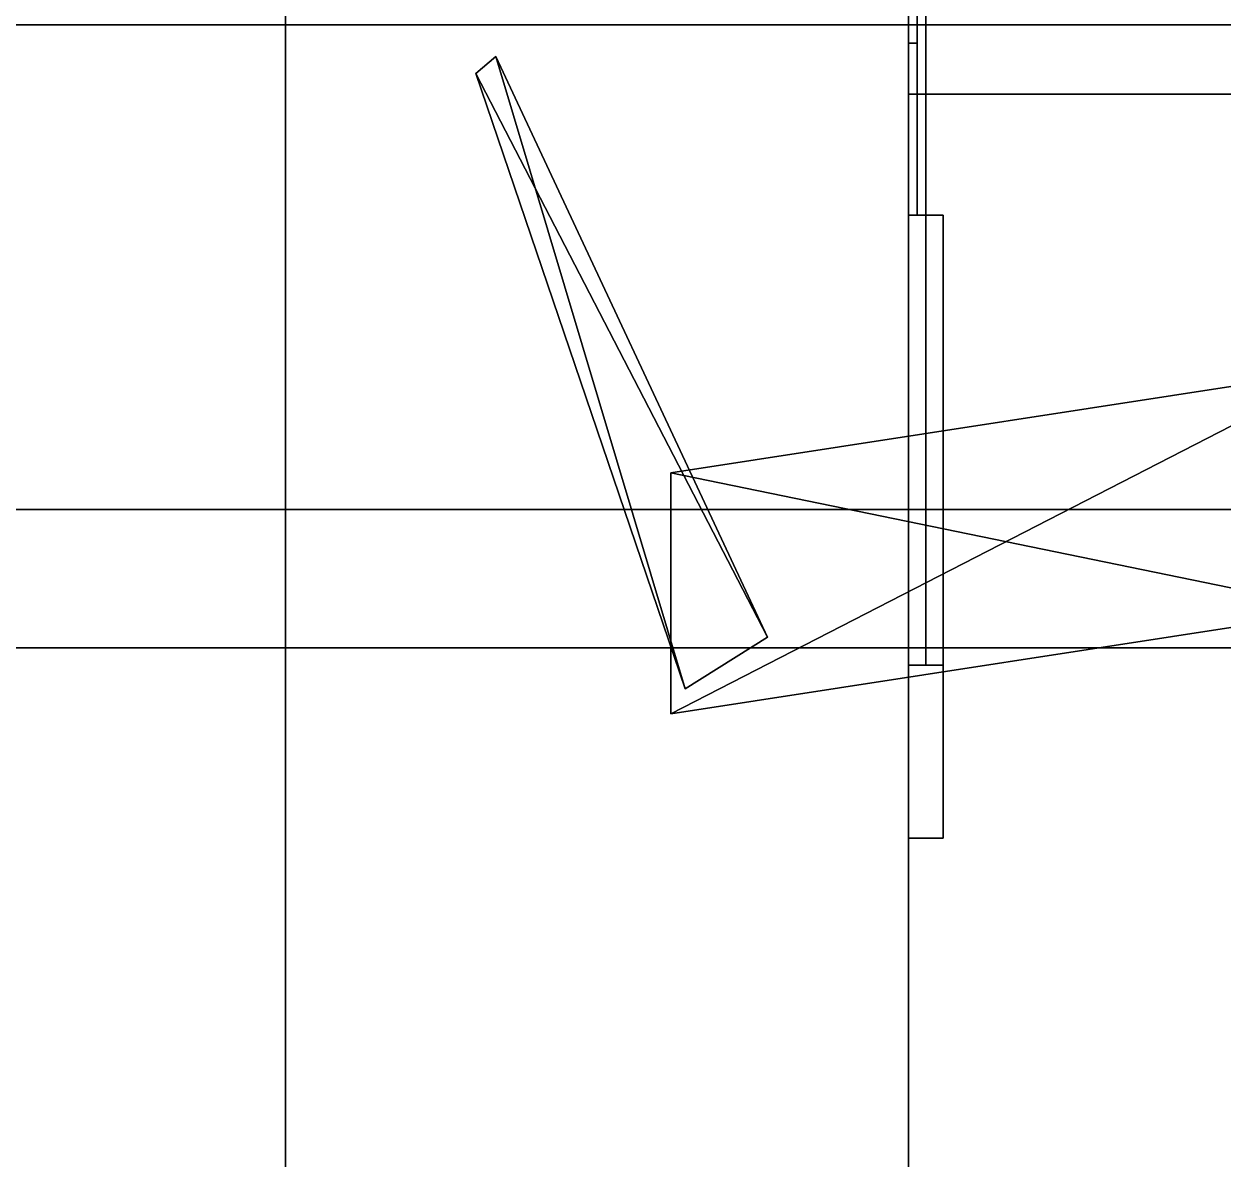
# Model space of a CAD drawing. Extents: x 0 to 2825, y -3457 to 0.
# Drawn here: x 2349.45 to 2384.08, y -231.77 to -198.98 of the extents above; entities that cross this region are included whole.
import ezdxf

# ---------------------------------------------------------------- set-up
doc = ezdxf.new("R2010")
doc.units = 0
for name, color, linetype in [('LAYER0', 7, 'CONTINUOUS'), ('LAYER1', 7, 'CONTINUOUS'), ('LAYER101', 7, 'CONTINUOUS'), ('LAYER174', 253, 'CONTINUOUS'), ('LAYER186', 251, 'CONTINUOUS'), ('LAYER242', 7, 'CONTINUOUS'), ('LAYER243', 7, 'CONTINUOUS'), ('LAYER269', 7, 'CONTINUOUS'), ('LAYER270', 7, 'CONTINUOUS'), ('LAYER276', 28, 'CONTINUOUS'), ('LAYER277', 253, 'CONTINUOUS'), ('LAYER278', 28, 'CONTINUOUS'), ('LAYER279', 253, 'CONTINUOUS'), ('LAYER280', 253, 'CONTINUOUS'), ('LAYER283', 253, 'CONTINUOUS'), ('LAYER36', 253, 'CONTINUOUS'), ('LAYER89', 7, 'CONTINUOUS'), ('LAYER96', 7, 'CONTINUOUS')]:
    doc.layers.add(name, color=color, linetype=linetype)

msp = doc.modelspace()

# ---------------------------------------------------------------- linework, layer by layer
at = {"layer": 'LAYER0', "invisible_edges": 1}
for points in [[(2825, 0), (0, -3457), (0, 0), (2825, 0)], [(2825, -3457, 5), (0, 0, 5), (0, -3457, 5), (2825, -3457, 5)], [(0, 0, 5), (2825, -3457, 5), (2825, 0, 5), (0, 0, 5)], [(0, -3457), (2825, 0), (2825, -3457), (0, -3457)]]:
    msp.add_3dface(points, dxfattribs=at)
at = {"layer": 'LAYER101', "invisible_edges": 1}
for points in [[(2581, -783.6699, 709.5), (2209, -213, 709.5), (2581, -213, 709.5), (2581, -783.6699, 709.5)], [(2209, -213, 709.5), (2581, -783.6699, 709.5), (2209, -783.6699, 709.5), (2209, -213, 709.5)], [(2581, -213, 715.5), (2209, -213, 709.5), (2209, -213, 715.5), (2581, -213, 715.5)], [(2209, -213, 709.5), (2581, -213, 715.5), (2581, -213, 709.5), (2209, -213, 709.5)], [(2209, -783.6699, 715.5), (2581, -213, 715.5), (2209, -213, 715.5), (2209, -783.6699, 715.5)], [(2581, -213, 715.5), (2209, -783.6699, 715.5), (2581, -783.6699, 715.5), (2581, -213, 715.5)]]:
    msp.add_3dface(points, dxfattribs=at)
at = {"layer": 'LAYER174', "invisible_edges": 1}
for points in [[(2627, -150, 85), (2233, -650, 85), (2233, -150, 85), (2627, -150, 85)], [(2233, -650, 85), (2627, -150, 85), (2627, -650, 85), (2233, -650, 85)], [(2627, -650, 103), (2233, -150, 103), (2233, -650, 103), (2627, -650, 103)], [(2233, -150, 103), (2627, -650, 103), (2627, -150, 103), (2233, -150, 103)]]:
    msp.add_3dface(points, dxfattribs=at)
at = {"layer": 'LAYER186', "invisible_edges": 1}
for points in [[(2375, -150, 853), (2393, -315, 853), (2375, -315, 853), (2375, -150, 853)], [(2393, -315, 853), (2375, -150, 853), (2393, -150, 853), (2393, -315, 853)], [(2393, -150, 2050), (2375, -315, 2050), (2393, -315, 2050), (2393, -150, 2050)], [(2375, -315, 2050), (2393, -150, 2050), (2375, -150, 2050), (2375, -315, 2050)], [(2375, -315, 2050), (2375, -150, 853), (2375, -315, 853), (2375, -315, 2050)], [(2375, -150, 853), (2375, -315, 2050), (2375, -150, 2050), (2375, -150, 853)]]:
    msp.add_3dface(points, dxfattribs=at)
at = {"layer": 'LAYER242', "invisible_edges": 1}
for points in [[(2650.4, -201, 2317), (2375, -1010, 2317), (2650.4, -1010, 2317), (2650.4, -201, 2317)], [(2375, -1010, 2317), (2650.4, -201, 2317), (2375, -201, 2317), (2375, -1010, 2317)], [(2375, -201, 2299), (2375, -1010, 2317), (2375, -201, 2317), (2375, -201, 2299)], [(2375, -1010, 2317), (2375, -201, 2299), (2375, -1010, 2299), (2375, -1010, 2317)], [(2650.4, -201, 2317), (2375, -201, 2299), (2375, -201, 2317), (2650.4, -201, 2317)], [(2375, -201, 2299), (2650.4, -201, 2317), (2650.4, -201, 2299), (2375, -201, 2299)], [(2375, -201, 2299), (2650.4, -1010, 2299), (2375, -1010, 2299), (2375, -201, 2299)], [(2650.4, -1010, 2299), (2375, -201, 2299), (2650.4, -201, 2299), (2650.4, -1010, 2299)]]:
    msp.add_3dface(points, dxfattribs=at)
at = {"layer": 'LAYER243', "invisible_edges": 1}
for points in [[(2675, -183, 2068), (2375, -201, 2068), (2375, -183, 2068), (2675, -183, 2068)], [(2375, -201, 2068), (2675, -183, 2068), (2675, -201, 2068), (2375, -201, 2068)], [(2375, -183, 2548), (2375, -201, 2068), (2375, -201, 2548), (2375, -183, 2548)], [(2375, -201, 2068), (2375, -183, 2548), (2375, -183, 2068), (2375, -201, 2068)], [(2675, -201, 2548), (2375, -183, 2548), (2375, -201, 2548), (2675, -201, 2548)], [(2375, -183, 2548), (2675, -201, 2548), (2675, -183, 2548), (2375, -183, 2548)], [(2675, -201, 2548), (2375, -201, 2068), (2675, -201, 2068), (2675, -201, 2548)], [(2375, -201, 2068), (2675, -201, 2548), (2375, -201, 2548), (2375, -201, 2068)]]:
    msp.add_3dface(points, dxfattribs=at)
at = {"layer": 'LAYER269', "invisible_edges": 1}
for points in [[(2675, -1010, 2069), (2375, -201, 2069), (2675, -201, 2069), (2675, -1010, 2069)], [(2375, -201, 2069), (2675, -1010, 2069), (2375, -1010, 2069), (2375, -201, 2069)], [(2675, -201, 2087), (2375, -201, 2069), (2375, -201, 2087), (2675, -201, 2087)], [(2375, -201, 2069), (2675, -201, 2087), (2675, -201, 2069), (2375, -201, 2069)], [(2375, -1010, 2087), (2375, -201, 2069), (2375, -1010, 2069), (2375, -1010, 2087)], [(2375, -201, 2069), (2375, -1010, 2087), (2375, -201, 2087), (2375, -201, 2069)], [(2375, -1010, 2087), (2675, -201, 2087), (2375, -201, 2087), (2375, -1010, 2087)], [(2675, -201, 2087), (2375, -1010, 2087), (2675, -1010, 2087), (2675, -201, 2087)]]:
    msp.add_3dface(points, dxfattribs=at)
at = {"layer": 'LAYER270', "invisible_edges": 1}
for points in [[(2675, -201, 2547), (2375, -1010, 2547), (2675, -1010, 2547), (2675, -201, 2547)], [(2375, -1010, 2547), (2675, -201, 2547), (2375, -201, 2547), (2375, -1010, 2547)], [(2675, -201, 2547), (2375, -201, 2529), (2375, -201, 2547), (2675, -201, 2547)], [(2375, -201, 2529), (2675, -201, 2547), (2675, -201, 2529), (2375, -201, 2529)], [(2375, -201, 2529), (2375, -1010, 2547), (2375, -201, 2547), (2375, -201, 2529)], [(2375, -1010, 2547), (2375, -201, 2529), (2375, -1010, 2529), (2375, -1010, 2547)], [(2375, -201, 2529), (2675, -1010, 2529), (2375, -1010, 2529), (2375, -201, 2529)], [(2675, -1010, 2529), (2375, -201, 2529), (2675, -201, 2529), (2675, -1010, 2529)]]:
    msp.add_3dface(points, dxfattribs=at)
at = {"layer": 'LAYER276'}
for points, invisible_edges in [([(2375.5, -193.5, 2176.5), (2375.5, -193.5, 2165.5), (2375.5, -200.5, 2165.5), (2375.5, -200.2905, 2176.317)], 4), ([(2375.25, -199.5249, 2158.99), (2375.25, -195.3076, 2161.808), (2375.25, -197, 2165.5), (2375.25, -200.5, 2165.5)], 10), ([(2375.25, -195.3076, 2180.192), (2375.25, -199.5249, 2183.01), (2375.25, -200.5, 2176.5), (2375.25, -197, 2176.5)], 10), ([(2375.25, -204.5, 2158), (2375.25, -199.5249, 2158.99), (2375.25, -200.5, 2165.5), (2375.25, -204.5, 2162)], 2), ([(2375.25, -199.5249, 2183.01), (2375.25, -204.5, 2184), (2375.25, -204.5, 2180), (2375.25, -200.5, 2176.5)], 8), ([(2375.5, -200.2905, 2176.317), (2375.5, -200.5, 2165.5), (2375.5, -204.5, 2162), (2375.5, -204.5, 2180)], 5), ([(2375.5, -204.5, 2180), (2375.5, -204.5, 2162), (2375.5, -217.5, 2162), (2375.5, -217.5, 2180)], 1), ([(2376, -222.5, 2150), (2376, -217.5, 2162), (2376, -204.5, 2162), (2376, -204.5, 2150)], 1), ([(2376, -222.5, 2192), (2376, -217.5, 2180), (2376, -204.5, 2180), (2376, -204.5, 2192)], 1), ([(2376, -222.5, 2192), (2376, -222.5, 2150), (2376, -217.5, 2162), (2376, -217.5, 2180)], 10)]:
    msp.add_3dface(points, dxfattribs=dict(at, invisible_edges=invisible_edges))
for points in [[(2375, -204.5, 2162), (2375, -204.5, 2150), (2375, -204.5, 2162)], [(2375, -204.5, 2180), (2375, -204.5, 2192), (2375, -204.5, 2180)], [(2376, -217.5, 2162), (2375, -217.5, 2162), (2375, -204.5, 2162), (2376, -204.5, 2162)], [(2376, -204.5, 2162), (2375, -204.5, 2162), (2375, -204.5, 2150), (2376, -204.5, 2150)], [(2376, -204.5, 2150), (2375, -204.5, 2150), (2375, -222.5, 2150), (2376, -222.5, 2150)], [(2376, -217.5, 2180), (2375, -217.5, 2180), (2375, -204.5, 2180), (2376, -204.5, 2180)], [(2376, -204.5, 2180), (2375, -204.5, 2180), (2375, -204.5, 2192), (2376, -204.5, 2192)], [(2376, -204.5, 2192), (2375, -204.5, 2192), (2375, -222.5, 2192), (2376, -222.5, 2192)], [(2375, -222.5, 2150), (2375, -204.5, 2150), (2375, -204.5, 2192), (2375, -222.5, 2192)], [(2376, -222.5, 2150), (2376, -204.5, 2150), (2376, -204.5, 2150), (2376, -222.5, 2150)], [(2376, -222.5, 2192), (2376, -204.5, 2192), (2376, -204.5, 2192), (2376, -222.5, 2192)], [(2375, -217.5, 2162), (2375, -217.5, 2180), (2375, -217.5, 2162)], [(2376, -217.5, 2162), (2375, -217.5, 2162), (2375, -217.5, 2180), (2376, -217.5, 2180)], [(2376, -222.5, 2192), (2375, -222.5, 2192), (2376, -222.5, 2192)], [(2375, -222.5, 2150), (2375, -222.5, 2192), (2376, -222.5, 2192), (2376, -222.5, 2150)]]:
    msp.add_3dface(points, dxfattribs=at)
at = {"layer": 'LAYER277'}
for points in [[(2370.925, -216.6919, 2165.348), (2362.5, -200.4092, 2165.348), (2363.077, -199.918, 2165.348), (2370.925, -216.6919, 2165.348)], [(2362.5, -200.4092, 2176.652), (2368.544, -218.1821, 2176.652), (2363.077, -199.918, 2176.652), (2362.5, -200.4092, 2176.652)], [(2363.077, -199.918, 2176.652), (2368.544, -218.1821, 2176.652), (2370.925, -216.6919, 2176.652), (2363.077, -199.918, 2176.652)], [(2368.544, -218.1821, 2165.348), (2362.5, -200.4092, 2165.348), (2370.925, -216.6919, 2165.348), (2368.544, -218.1821, 2165.348)], [(2368.544, -218.1821, 2165.348), (2362.5, -200.4092, 2176.652), (2362.5, -200.4092, 2165.348), (2368.544, -218.1821, 2165.348)], [(2368.544, -218.1821, 2176.652), (2362.5, -200.4092, 2176.652), (2368.544, -218.1821, 2165.348), (2368.544, -218.1821, 2176.652)], [(2387.5, -208.958, 2164.217), (2368.135, -218.9058, 2164.217), (2368.135, -211.9424, 2164.217), (2387.5, -208.958, 2164.217)], [(2387.5, -215.9214, 2164.217), (2368.135, -218.9058, 2164.217), (2387.5, -208.958, 2164.217), (2387.5, -215.9214, 2164.217)], [(2368.135, -211.9424, 2177.783), (2387.5, -215.9214, 2177.783), (2387.5, -208.958, 2177.783), (2368.135, -211.9424, 2177.783)], [(2368.135, -218.9058, 2177.783), (2387.5, -215.9214, 2177.783), (2368.135, -211.9424, 2177.783), (2368.135, -218.9058, 2177.783)], [(2387.5, -215.9214, 2164.217), (2368.135, -218.9058, 2177.783), (2368.135, -218.9058, 2164.217), (2387.5, -215.9214, 2164.217)], [(2387.5, -215.9214, 2177.783), (2368.135, -218.9058, 2177.783), (2387.5, -215.9214, 2164.217), (2387.5, -215.9214, 2177.783)]]:
    msp.add_3dface(points, dxfattribs=at)
at = {"layer": 'LAYER278'}
for points, invisible_edges in [([(2375.5, -193.5, 2450.5), (2375.5, -193.5, 2439.5), (2375.5, -200.5, 2439.5), (2375.5, -200.2905, 2450.317)], 4), ([(2375.25, -199.5249, 2432.99), (2375.25, -195.3076, 2435.808), (2375.25, -197, 2439.5), (2375.25, -200.5, 2439.5)], 10), ([(2375.25, -195.3076, 2454.192), (2375.25, -199.5249, 2457.01), (2375.25, -200.5, 2450.5), (2375.25, -197, 2450.5)], 10), ([(2375.25, -204.5, 2432), (2375.25, -199.5249, 2432.99), (2375.25, -200.5, 2439.5), (2375.25, -204.5, 2436)], 2), ([(2375.25, -199.5249, 2457.01), (2375.25, -204.5, 2458), (2375.25, -204.5, 2454), (2375.25, -200.5, 2450.5)], 8), ([(2375.5, -200.2905, 2450.317), (2375.5, -200.5, 2439.5), (2375.5, -204.5, 2436), (2375.5, -204.5, 2454)], 5), ([(2375.5, -204.5, 2454), (2375.5, -204.5, 2436), (2375.5, -217.5, 2436), (2375.5, -217.5, 2454)], 1), ([(2376, -222.5, 2424), (2376, -217.5, 2436), (2376, -204.5, 2436), (2376, -204.5, 2424)], 1), ([(2376, -222.5, 2466), (2376, -217.5, 2454), (2376, -204.5, 2454), (2376, -204.5, 2466)], 1), ([(2376, -222.5, 2466), (2376, -222.5, 2424), (2376, -217.5, 2436), (2376, -217.5, 2454)], 10)]:
    msp.add_3dface(points, dxfattribs=dict(at, invisible_edges=invisible_edges))
for points in [[(2375, -204.5, 2436), (2375, -204.5, 2424), (2375, -204.5, 2436)], [(2375, -204.5, 2454), (2375, -204.5, 2466), (2375, -204.5, 2454)], [(2376, -217.5, 2436), (2375, -217.5, 2436), (2375, -204.5, 2436), (2376, -204.5, 2436)], [(2376, -204.5, 2436), (2375, -204.5, 2436), (2375, -204.5, 2424), (2376, -204.5, 2424)], [(2376, -204.5, 2424), (2375, -204.5, 2424), (2375, -222.5, 2424), (2376, -222.5, 2424)], [(2376, -217.5, 2454), (2375, -217.5, 2454), (2375, -204.5, 2454), (2376, -204.5, 2454)], [(2376, -204.5, 2454), (2375, -204.5, 2454), (2375, -204.5, 2466), (2376, -204.5, 2466)], [(2376, -204.5, 2466), (2375, -204.5, 2466), (2375, -222.5, 2466), (2376, -222.5, 2466)], [(2375, -222.5, 2424), (2375, -204.5, 2424), (2375, -204.5, 2466), (2375, -222.5, 2466)], [(2376, -222.5, 2424), (2376, -204.5, 2424), (2376, -204.5, 2424), (2376, -222.5, 2424)], [(2376, -222.5, 2466), (2376, -204.5, 2466), (2376, -204.5, 2466), (2376, -222.5, 2466)], [(2375, -217.5, 2436), (2375, -217.5, 2454), (2375, -217.5, 2436)], [(2376, -217.5, 2436), (2375, -217.5, 2436), (2375, -217.5, 2454), (2376, -217.5, 2454)], [(2376, -222.5, 2466), (2375, -222.5, 2466), (2376, -222.5, 2466)], [(2375, -222.5, 2424), (2375, -222.5, 2466), (2376, -222.5, 2466), (2376, -222.5, 2424)]]:
    msp.add_3dface(points, dxfattribs=at)
at = {"layer": 'LAYER279'}
for points in [[(2370.925, -216.6919, 2439.348), (2362.5, -200.4092, 2439.348), (2363.077, -199.918, 2439.348), (2370.925, -216.6919, 2439.348)], [(2362.5, -200.4092, 2450.652), (2368.544, -218.1821, 2450.652), (2363.077, -199.918, 2450.652), (2362.5, -200.4092, 2450.652)], [(2363.077, -199.918, 2450.652), (2368.544, -218.1821, 2450.652), (2370.925, -216.6919, 2450.652), (2363.077, -199.918, 2450.652)], [(2368.544, -218.1821, 2439.348), (2362.5, -200.4092, 2439.348), (2370.925, -216.6919, 2439.348), (2368.544, -218.1821, 2439.348)], [(2368.544, -218.1821, 2439.348), (2362.5, -200.4092, 2450.652), (2362.5, -200.4092, 2439.348), (2368.544, -218.1821, 2439.348)], [(2368.544, -218.1821, 2450.652), (2362.5, -200.4092, 2450.652), (2368.544, -218.1821, 2439.348), (2368.544, -218.1821, 2450.652)], [(2387.5, -208.958, 2438.217), (2368.135, -218.9058, 2438.217), (2368.135, -211.9424, 2438.217), (2387.5, -208.958, 2438.217)], [(2387.5, -215.9214, 2438.217), (2368.135, -218.9058, 2438.217), (2387.5, -208.958, 2438.217), (2387.5, -215.9214, 2438.217)], [(2368.135, -211.9424, 2451.783), (2387.5, -215.9214, 2451.783), (2387.5, -208.958, 2451.783), (2368.135, -211.9424, 2451.783)], [(2368.135, -218.9058, 2451.783), (2387.5, -215.9214, 2451.783), (2368.135, -211.9424, 2451.783), (2368.135, -218.9058, 2451.783)], [(2387.5, -215.9214, 2438.217), (2368.135, -218.9058, 2451.783), (2368.135, -218.9058, 2438.217), (2387.5, -215.9214, 2438.217)], [(2387.5, -215.9214, 2451.783), (2368.135, -218.9058, 2451.783), (2387.5, -215.9214, 2438.217), (2387.5, -215.9214, 2451.783)]]:
    msp.add_3dface(points, dxfattribs=at)
at = {"layer": 'LAYER280', "invisible_edges": 1}
for points in [[(2375, -604, 2035), (2357, -185, 2035), (2375, -185, 2035), (2375, -604, 2035)], [(2357, -185, 2035), (2375, -604, 2035), (2357, -604, 2035), (2357, -185, 2035)], [(2357, -604, 2545), (2375, -185, 2545), (2357, -185, 2545), (2357, -604, 2545)], [(2375, -185, 2545), (2357, -604, 2545), (2375, -604, 2545), (2375, -185, 2545)], [(2357, -185, 2035), (2357, -604, 2545), (2357, -185, 2545), (2357, -185, 2035)], [(2357, -604, 2545), (2357, -185, 2035), (2357, -604, 2035), (2357, -604, 2545)], [(2375, -604, 2035), (2375, -185, 2545), (2375, -604, 2545), (2375, -604, 2035)], [(2375, -185, 2545), (2375, -604, 2035), (2375, -185, 2035), (2375, -185, 2545)]]:
    msp.add_3dface(points, dxfattribs=at)
at = {"layer": 'LAYER283', "invisible_edges": 1}
for points in [[(2675, -1453, 2050), (2375, -150, 2050), (2675, -150, 2050), (2675, -1453, 2050)], [(2375, -150, 2050), (2675, -1453, 2050), (2375, -1453, 2050), (2375, -150, 2050)], [(2375, -1453, 2068), (2375, -150, 2050), (2375, -1453, 2050), (2375, -1453, 2068)], [(2375, -150, 2050), (2375, -1453, 2068), (2375, -150, 2068), (2375, -150, 2050)], [(2375, -1453, 2068), (2675, -150, 2068), (2375, -150, 2068), (2375, -1453, 2068)], [(2675, -150, 2068), (2375, -1453, 2068), (2675, -1453, 2068), (2675, -150, 2068)]]:
    msp.add_3dface(points, dxfattribs=at)
at = {"layer": 'LAYER36', "invisible_edges": 1}
for points in [[(2675, -2452, 835), (2175, -150, 835), (2675, -150, 835), (2675, -2452, 835)], [(2175, -150, 835), (2675, -2452, 835), (2175, -2452, 835), (2175, -150, 835)], [(2175, -2452, 853), (2675, -150, 853), (2175, -150, 853), (2175, -2452, 853)], [(2675, -150, 853), (2175, -2452, 853), (2675, -2452, 853), (2675, -150, 853)]]:
    msp.add_3dface(points, dxfattribs=at)
at = {"layer": 'LAYER89', "invisible_edges": 1}
for points in [[(2675, -2096, 671), (2195, -186, 671), (2675, -186, 671), (2675, -2096, 671)], [(2195, -186, 671), (2675, -2096, 671), (2195, -2096, 671), (2195, -186, 671)], [(2195, -2096, 689), (2675, -186, 689), (2195, -186, 689), (2195, -2096, 689)], [(2675, -186, 689), (2195, -2096, 689), (2675, -2096, 689), (2675, -186, 689)]]:
    msp.add_3dface(points, dxfattribs=at)
at = {"layer": 'LAYER96', "invisible_edges": 1}
for points in [[(2195, -199, 696), (2595, -217, 696), (2195, -217, 696), (2195, -199, 696)], [(2595, -217, 696), (2195, -199, 696), (2595, -199, 696), (2595, -217, 696)], [(2595, -199, 805), (2195, -217, 805), (2595, -217, 805), (2595, -199, 805)], [(2195, -217, 805), (2595, -199, 805), (2195, -199, 805), (2195, -217, 805)], [(2195, -199, 696), (2595, -199, 805), (2595, -199, 696), (2195, -199, 696)], [(2595, -199, 805), (2195, -199, 696), (2195, -199, 805), (2595, -199, 805)], [(2195, -217, 805), (2595, -217, 696), (2595, -217, 805), (2195, -217, 805)], [(2595, -217, 696), (2195, -217, 805), (2195, -217, 696), (2595, -217, 696)]]:
    msp.add_3dface(points, dxfattribs=at)

# ---------------------------------------------------------------- meshes
at = {"layer": 'LAYER1'}
mesh = msp.add_polymesh((5, 2), dxfattribs=at)
for k, corner in enumerate([(2675, -150, 2599), (150, -150, 2599), (2675, -3307, 2599), (2675, -150, 2599), (150, -3307, 2599), (2675, -3307, 2599), (150, -150, 2599), (150, -3307, 2599), (0, 0, 2599), (0, -3457, 2599)]):
    mesh.set_mesh_vertex(divmod(k, 2), corner)
at = {"layer": 'LAYER276'}
mesh = msp.add_polymesh((2, 9), dxfattribs=at)
for k, corner in enumerate([(2375.25, -204.5, 2158), (2375.25, -199.5249, 2158.99), (2375.25, -195.3076, 2161.808), (2375.25, -192.4897, 2166.025), (2375.25, -191.5, 2171), (2375.25, -192.4897, 2175.975), (2375.25, -195.3076, 2180.192), (2375.25, -199.5249, 2183.01), (2375.25, -204.5, 2184), (2375, -204.5, 2158), (2375, -199.5249, 2158.99), (2375, -195.3076, 2161.808), (2375, -192.4897, 2166.025), (2375, -191.5, 2171), (2375, -192.4897, 2175.975), (2375, -195.3076, 2180.192), (2375, -199.5249, 2183.01), (2375, -204.5, 2184)]):
    mesh.set_mesh_vertex(divmod(k, 9), corner)
at = {"layer": 'LAYER278'}
mesh = msp.add_polymesh((2, 9), dxfattribs=at)
for k, corner in enumerate([(2375.25, -204.5, 2432), (2375.25, -199.5249, 2432.99), (2375.25, -195.3076, 2435.808), (2375.25, -192.4897, 2440.025), (2375.25, -191.5, 2445), (2375.25, -192.4897, 2449.975), (2375.25, -195.3076, 2454.192), (2375.25, -199.5249, 2457.01), (2375.25, -204.5, 2458), (2375, -204.5, 2432), (2375, -199.5249, 2432.99), (2375, -195.3076, 2435.808), (2375, -192.4897, 2440.025), (2375, -191.5, 2445), (2375, -192.4897, 2449.975), (2375, -195.3076, 2454.192), (2375, -199.5249, 2457.01), (2375, -204.5, 2458)]):
    mesh.set_mesh_vertex(divmod(k, 9), corner)

doc.saveas('drawing.dxf')
